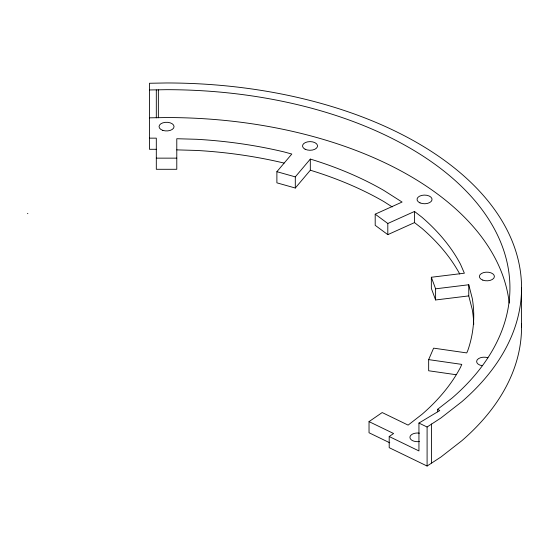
<?xml version="1.0" encoding="UTF-8"?>
<svg xmlns="http://www.w3.org/2000/svg" width="549" height="549" viewBox="0 0 549 549"><rect width="100%" height="100%" fill="white"/><g stroke="black" fill="none" stroke-linecap="round" stroke-linejoin="round"><path stroke-width="0.82" d="M455.979 374.699L428.659 370.767L428.659 359.622L433.614 348.148L466.753 352.918L467.844 350.399A307.2 177.361 0 0 0 472.27 298.416L468.757 284.753L435.604 288.822L431.342 277.259L464.379 273.203L460.522 264.316A307.2 177.361 0 0 0 421.975 217.26L414.509 211.454L387.807 223.491L375.2 214.179L402.081 202.053L383.772 190.386A307.2 177.361 0 0 0 311.358 159.382L310.315 159.093L295.3 176.874L295.3 188.026L276.888 182.838L276.888 171.693L291.8 154.043L284.108 151.936A307.2 177.361 0 0 0 196.659 139.288L176.785 138.725L176.785 169.291L156.307 169.291L156.307 138.149L149.479 138.149M295.3 188.026L310.315 170.245L310.315 159.093M437.615 411.846L437.615 409.314L452.06 398.073A343.386 198.251 0 0 0 469.381 194.47A343.386 198.251 0 0 0 166.546 89.679L149.479 89.967M389.749 442.796L369.031 432.756L369.031 421.611L382.193 412.553L408.127 425.111L421.975 414.337A307.2 177.361 0 0 0 460.522 367.281L461.778 364.392L428.659 359.622M521.502 323.594A355.004 204.962 0 0 1 461.723 440.813L440.971 456.974L427.095 466.032L389.2 447.675L389.2 436.524L393.592 433.504L369.031 421.611M389.2 436.524L418.942 450.935L418.942 423.066L439.763 410.556L437.615 409.314M427.095 466.032L427.095 427.012L440.971 417.954L461.723 401.799A355.004 204.962 0 0 0 479.634 191.313A355.004 204.962 0 0 0 166.546 82.968L149.479 83.256L149.479 149.294L156.307 149.294M27.45 213.685L27.869 213.437M375.2 214.179L375.2 225.323L387.807 234.643L414.509 222.599L421.975 228.411A307.2 177.361 0 0 1 459.746 274.013M431.342 277.259L431.342 288.403L435.604 299.974L468.757 295.904L472.27 309.561A307.2 177.361 0 0 1 473.718 324.459M149.479 117.836L166.546 117.548A343.386 198.251 0 0 1 509.225 303.11M156.307 158.146L176.785 158.146M176.785 149.877L196.659 150.44A307.2 177.361 0 0 1 284.108 163.087M310.315 170.245L311.358 170.526A307.2 177.361 0 0 1 383.772 201.531L392.219 206.918M276.888 171.693L295.3 176.874M418.942 423.066L427.095 427.012M521.55 287.93L521.55 326.943M468.757 284.753L468.757 295.904M435.604 288.822L435.604 299.974M431.487 423.993L431.487 463.013M414.509 211.454L414.509 222.599M387.807 223.491L387.807 234.643M158.352 89.906L158.352 117.781M156.307 89.967L156.307 117.836M482.18 365.703A7.508 4.337 0 0 1 477.191 359.856A7.508 4.337 0 0 1 487.883 357.756M419.395 441.533A7.508 4.337 0 0 1 411.489 439.989A7.508 4.337 0 0 1 410.947 435.179L412.141 434.286A7.508 4.337 0 0 1 419.395 433.161M162.792 130.367A7.508 4.337 0 0 0 174.054 126.613A7.508 4.337 0 0 0 162.792 122.859A7.508 4.337 0 0 0 162.792 130.367M305.107 149.218A7.508 4.337 0 0 0 317.404 146.768A7.508 4.337 0 0 0 307.591 141.848A7.508 4.337 0 0 0 305.107 149.218M420.019 202.883A7.508 4.337 0 0 0 431.994 199.953A7.508 4.337 0 0 0 421.605 195.43A7.508 4.337 0 0 0 420.019 202.883M482.804 280.12A7.508 4.337 0 0 0 494.395 276.71A7.508 4.337 0 0 0 483.484 272.62A7.508 4.337 0 0 0 482.804 280.12"/></g></svg>
